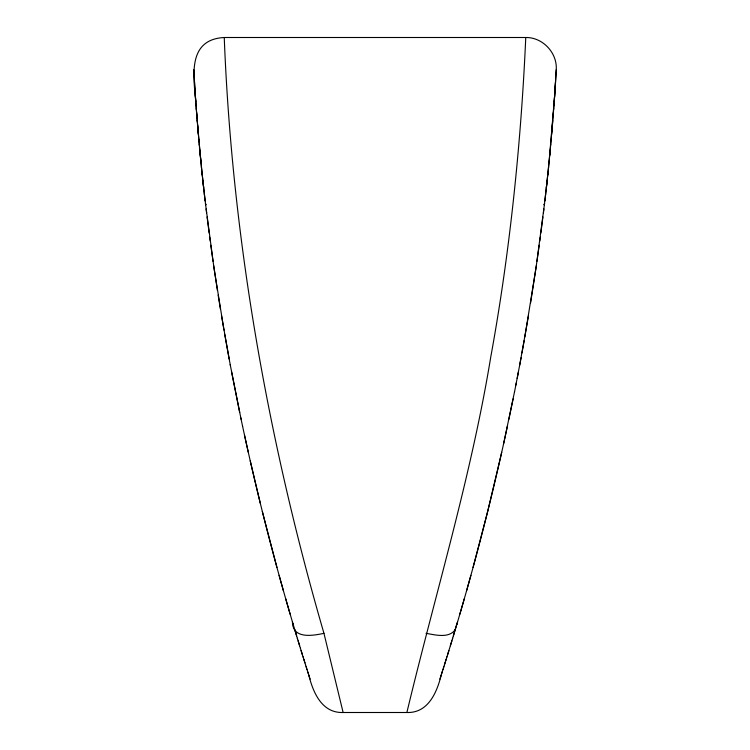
<?xml version="1.0" encoding="UTF-8"?>
<svg xmlns="http://www.w3.org/2000/svg" width="750" height="750" viewBox="0 0 750 750"><rect width="100%" height="100%" fill="white"/><g stroke="black" fill="none" stroke-linecap="round" stroke-linejoin="round"><path stroke-width="1.12" d="M195.778 101.812C193.65 76.659 187.022 39.478 224.25 37.5L525.75 37.5C542.869 37.209 557.691 53.166 556.209 70.209C555.816 77.934 555.319 85.65 554.812 93.366M525.731 38.072C521.081 142.294 509.963 252.028 490.819 356.644C471.066 477.15 435.272 593.972 406.875 712.5L343.125 712.5C321.759 713.269 312.975 692.212 308.747 674.888M556.228 69.722L554.963 91.05M555.506 82.116L555.094 88.987M555.084 89.184L553.987 105.113M554.972 90.928L554.222 101.812M554.728 94.566L549.141 161.438M553.669 109.275L554.006 104.737M553.725 108.647L550.706 144.9M553.125 116.409L553.434 112.416M552.788 120.628L551.625 134.503M550.725 144.684L547.753 175.022M205.2 200.344L205.144 200.944L204.347 194.138M549.712 155.512L550.228 150.019M548.503 167.766L549.159 161.137M548.587 166.894L546.366 187.828M547.987 172.772L544.378 204.938M547.144 180.759L545.625 194.353M545.653 194.138L544.856 200.944L544.8 200.344M543.413 212.934L543.9 208.931M542.916 216.947L540.853 233.062M539.775 241.144L540.319 237.103M539.231 245.194L536.953 261.403M536.362 265.463L530.578 303.028M528.525 315.534L519.666 365.316M453.337 636.028L456.994 623.334M524.822 337.059L536.166 266.822L544.538 203.616L543.909 204.722M524.212 340.481L521.972 352.913M521.081 357.769L515.831 385.247M517.172 378.394L518.494 371.531M514.481 392.081L516.3 382.866M514.566 391.613L503.625 443.663M513.103 398.906L508.884 419.316M507.45 426.094C493.162 492.853 476.25 559.041 456.797 624.478M501.712 452.259L487.678 511.453L473.062 567.441M470.897 575.325L466.519 590.991M464.306 598.772L459.825 614.231M452.381 639.178L457.566 621.909M452.681 638.212L446.869 657.094M451.884 640.8L450.356 645.797M448.903 650.541L447.525 654.984M446.972 656.766L444.45 664.8M445.622 661.059L446.231 659.119M445.322 662.025L442.875 669.806M443.363 668.25L443.888 666.572M443.044 669.244L441.009 675.647M442.416 671.25L441.6 673.791M441.253 674.888C437.025 692.212 428.241 713.269 406.875 712.5M440.944 675.853L439.894 679.097M455.287 629.55C449.1 638.691 435.197 634.894 426.047 633.328M343.125 712.5L323.953 633.328C312.844 635.709 292.622 639.338 292.434 621.909M206.091 204.722L205.463 203.616L213.834 266.822L223.969 330.141M310.106 679.097L309.056 675.853M308.016 672.581L308.4 673.791M308.991 675.647L307.584 671.25M306.956 669.244L307.659 671.447M305.466 664.528L307.125 669.806M306.112 666.572L306.637 668.25M304.959 662.916L303.028 656.766M304.678 662.025L305.55 664.8M303.769 659.119L304.378 661.059M302.475 654.984L301.097 650.541M303.131 657.094L300.375 648.206M299.644 645.797L298.116 640.8M300.403 648.291L297.319 638.212M297.619 639.178C276.3 568.969 257.916 497.859 242.55 426.094M296.663 636.028L294.713 629.55M290.175 614.231L285.694 598.772M323.953 633.328C267.825 440.175 232.069 237.328 224.269 38.072M283.481 590.991L279.103 575.325M276.938 567.441L262.322 511.453M260.316 503.344L250.228 460.837M248.287 452.259L244.481 435.047M240.778 417.741L242.616 426.403M241.116 419.316L230.203 364.659M239.691 412.528L231.506 371.531M230.334 365.316L221.475 315.534M229.172 359.119L224.681 334.256M293.006 623.334L293.203 624.478M220.425 309.206L218.147 295.087M217.425 290.512L213.637 265.463M213.047 261.403L210.769 245.194M209.681 237.103L210.225 241.144M209.147 233.062L207.084 216.947M206.1 208.931L206.588 212.934M205.622 204.938L202.012 172.772M204.375 194.353L202.856 180.759M203.634 187.828L201.412 166.894M202.247 175.022L199.275 144.684M201.497 167.766L199.772 150.019M200.859 161.438L197.213 120.628M198.787 139.284L199.294 144.9M198.816 139.509L196.275 108.647M198.375 134.503L197.578 125.053M196.566 112.416L197.278 121.35M196.875 116.363L195.272 94.566M195.994 104.737L196.331 109.275M196.013 105.113L194.916 89.184M195.188 93.366L193.772 69.722M194.906 88.987L194.494 82.116"/></g></svg>
